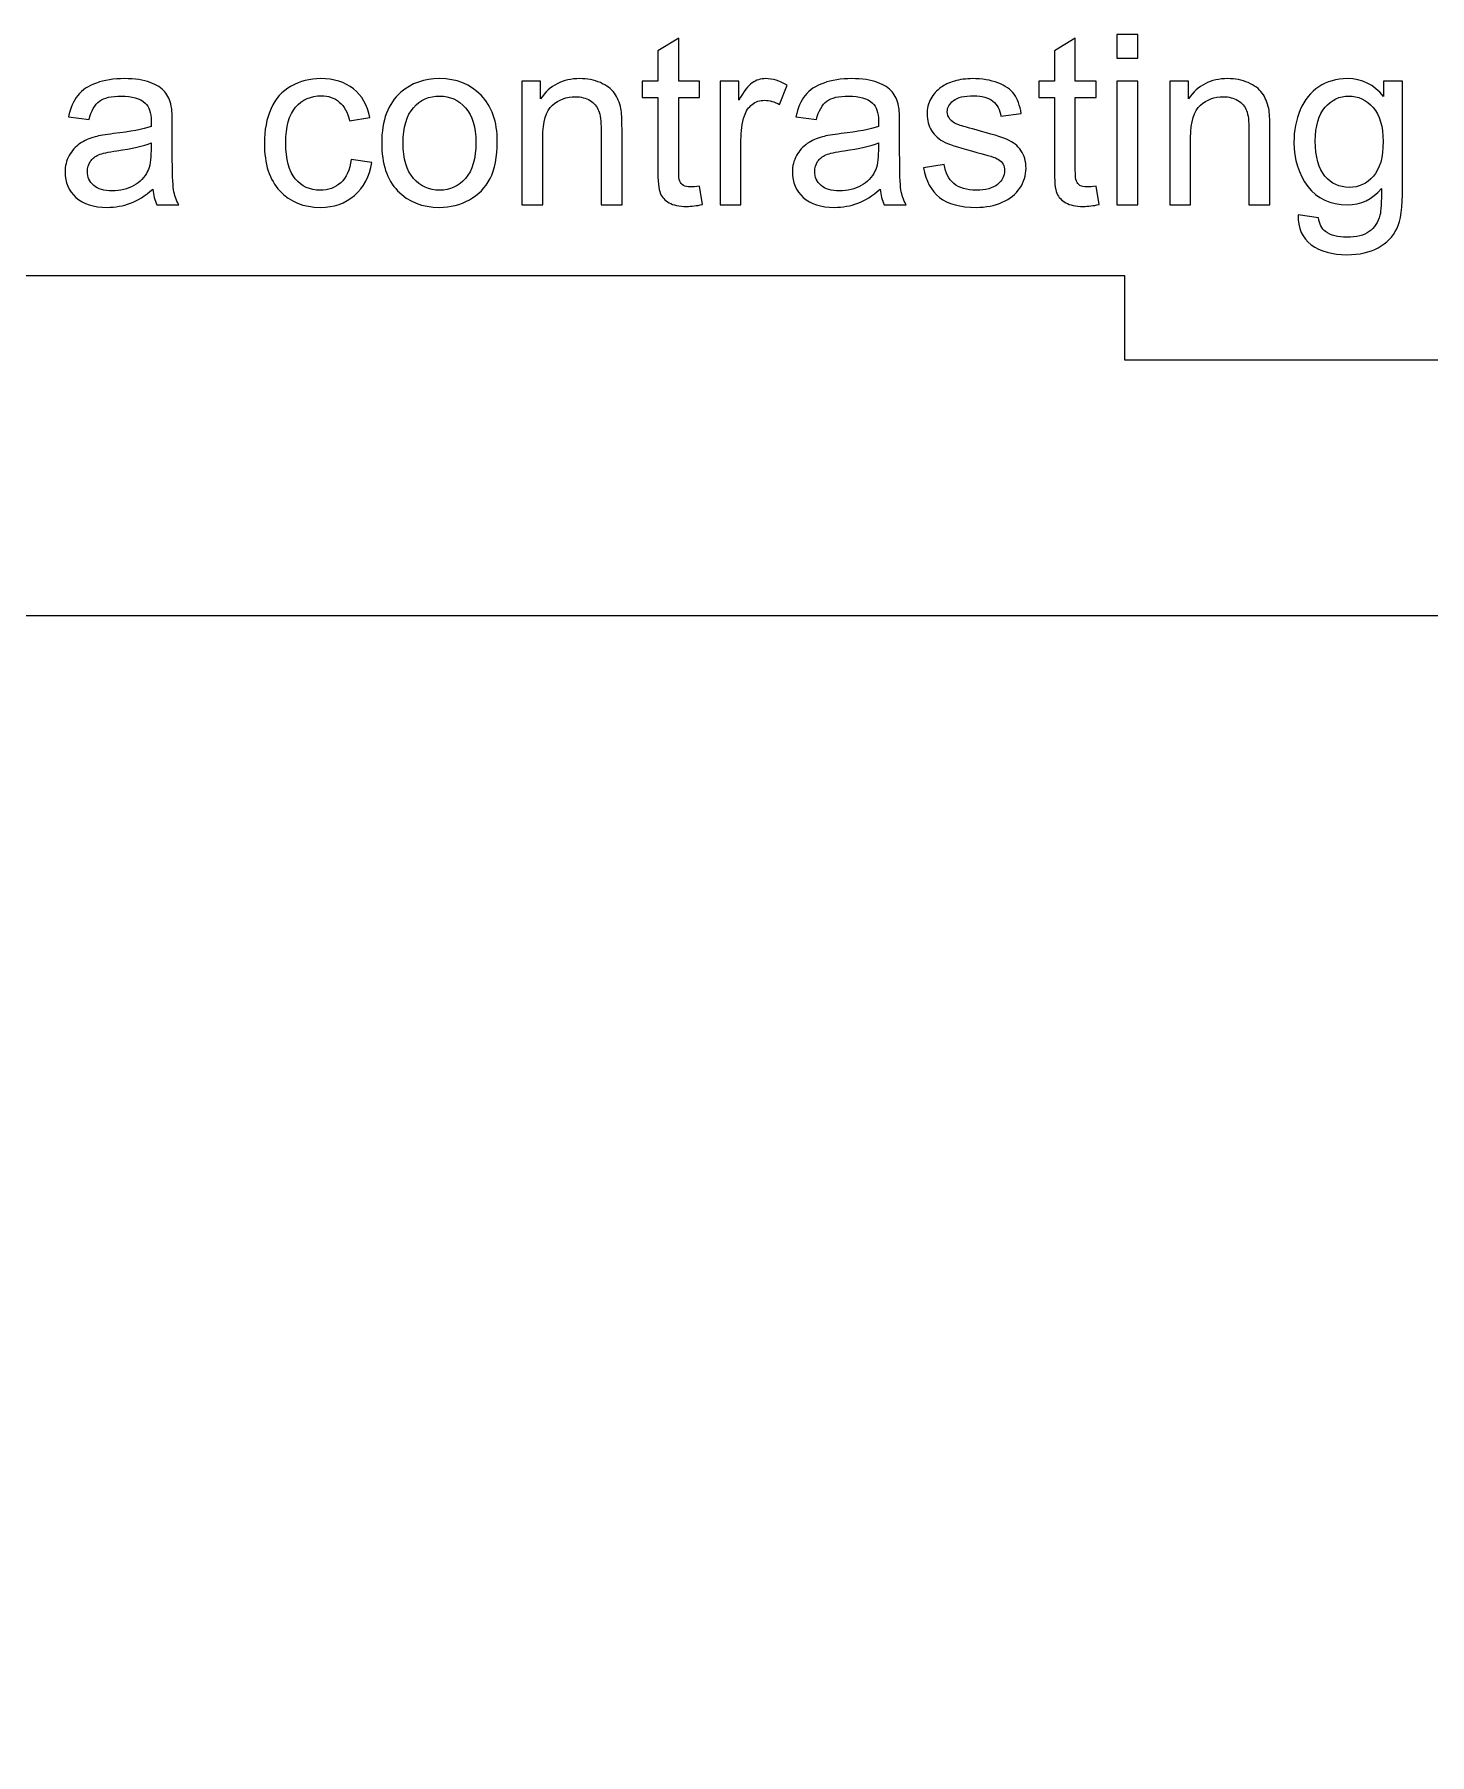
# Model space of a CAD drawing. Header units: centimetres. Extents: x -35.9 to 8.1, y -18.2 to 39.6.
# Drawn here: x -13.09 to -8.12, y 33.42 to 39.55 of the extents above; entities that cross this region are included whole.
import ezdxf

# ---------------------------------------------------------------- set-up
doc = ezdxf.new("R2010")
doc.units = ezdxf.units.CM
doc.header["$MEASUREMENT"] = 0
doc.layers.add('Layer 1', color=7, linetype='Continuous')

msp = doc.modelspace()

# ---------------------------------------------------------------- linework, layer by layer
at = {"layer": 'Layer 1', "color": 105}
for points, knots in [([(-10.71838, 39.00744), (-10.71838, 39.00744), (-10.70822, 38.94169), (-10.70822, 38.94169), (-10.70822, 38.94169), (-10.7291, 38.93731), (-10.74787, 38.93505), (-10.76424, 38.93505), (-10.76424, 38.93505), (-10.79119, 38.93505), (-10.81207, 38.93929), (-10.82703, 38.94789), (-10.82703, 38.94789), (-10.84185, 38.9565), (-10.85229, 38.96765), (-10.85836, 38.98162), (-10.85836, 38.98162), (-10.86443, 38.99559), (-10.86739, 39.02494), (-10.86739, 39.06967), (-10.86739, 39.06967), (-10.86739, 39.06967), (-10.86739, 39.32283), (-10.86739, 39.32283), (-10.86739, 39.32283), (-10.86739, 39.32283), (-10.92242, 39.32283), (-10.92242, 39.32283), (-10.92242, 39.32283), (-10.92242, 39.32283), (-10.92242, 39.3804), (-10.92242, 39.3804), (-10.92242, 39.3804), (-10.92242, 39.3804), (-10.86739, 39.3804), (-10.86739, 39.3804), (-10.86739, 39.3804), (-10.86739, 39.3804), (-10.86739, 39.48906), (-10.86739, 39.48906), (-10.86739, 39.48906), (-10.86739, 39.48906), (-10.79288, 39.53379), (-10.79288, 39.53379), (-10.79288, 39.53379), (-10.79288, 39.53379), (-10.79288, 39.3804), (-10.79288, 39.3804), (-10.79288, 39.3804), (-10.79288, 39.3804), (-10.71838, 39.3804), (-10.71838, 39.3804), (-10.71838, 39.3804), (-10.71838, 39.3804), (-10.71838, 39.32283), (-10.71838, 39.32283), (-10.71838, 39.32283), (-10.71838, 39.32283), (-10.79288, 39.32283), (-10.79288, 39.32283), (-10.79288, 39.32283), (-10.79288, 39.32283), (-10.79288, 39.06544), (-10.79288, 39.06544), (-10.79288, 39.06544), (-10.79288, 39.04413), (-10.79161, 39.03044), (-10.78893, 39.02438), (-10.78893, 39.02438), (-10.78639, 39.01831), (-10.78216, 39.01351), (-10.77623, 39.00984), (-10.77623, 39.00984), (-10.7703, 39.00631), (-10.76184, 39.00448), (-10.75083, 39.00448), (-10.75083, 39.00448), (-10.74265, 39.00448), (-10.73178, 39.00547), (-10.71838, 39.00744)], [0, 0, 0, 0, 0.047619, 0.047619, 0.047619, 0.047619, 0.0952381, 0.0952381, 0.0952381, 0.0952381, 0.1428571, 0.1428571, 0.1428571, 0.1428571, 0.1904762, 0.1904762, 0.1904762, 0.1904762, 0.2380952, 0.2380952, 0.2380952, 0.2380952, 0.2857143, 0.2857143, 0.2857143, 0.2857143, 0.3333333, 0.3333333, 0.3333333, 0.3333333, 0.3809524, 0.3809524, 0.3809524, 0.3809524, 0.4285714, 0.4285714, 0.4285714, 0.4285714, 0.4761905, 0.4761905, 0.4761905, 0.4761905, 0.5238095, 0.5238095, 0.5238095, 0.5238095, 0.5714286, 0.5714286, 0.5714286, 0.5714286, 0.6190476, 0.6190476, 0.6190476, 0.6190476, 0.6666667, 0.6666667, 0.6666667, 0.6666667, 0.7142857, 0.7142857, 0.7142857, 0.7142857, 0.7619048, 0.7619048, 0.7619048, 0.7619048, 0.8095238, 0.8095238, 0.8095238, 0.8095238, 0.8571429, 0.8571429, 0.8571429, 0.8571429, 0.9047619, 0.9047619, 0.9047619, 0.9047619, 1, 1, 1, 1]), ([(-9.30698, 39.00744), (-9.30698, 39.00744), (-9.29682, 38.94169), (-9.29682, 38.94169), (-9.29682, 38.94169), (-9.3177, 38.93731), (-9.33647, 38.93505), (-9.35284, 38.93505), (-9.35284, 38.93505), (-9.37979, 38.93505), (-9.40067, 38.93929), (-9.41563, 38.94789), (-9.41563, 38.94789), (-9.43045, 38.9565), (-9.44089, 38.96765), (-9.44696, 38.98162), (-9.44696, 38.98162), (-9.45303, 38.99559), (-9.45599, 39.02494), (-9.45599, 39.06967), (-9.45599, 39.06967), (-9.45599, 39.06967), (-9.45599, 39.32283), (-9.45599, 39.32283), (-9.45599, 39.32283), (-9.45599, 39.32283), (-9.51102, 39.32283), (-9.51102, 39.32283), (-9.51102, 39.32283), (-9.51102, 39.32283), (-9.51102, 39.3804), (-9.51102, 39.3804), (-9.51102, 39.3804), (-9.51102, 39.3804), (-9.45599, 39.3804), (-9.45599, 39.3804), (-9.45599, 39.3804), (-9.45599, 39.3804), (-9.45599, 39.48906), (-9.45599, 39.48906), (-9.45599, 39.48906), (-9.45599, 39.48906), (-9.38148, 39.53379), (-9.38148, 39.53379), (-9.38148, 39.53379), (-9.38148, 39.53379), (-9.38148, 39.3804), (-9.38148, 39.3804), (-9.38148, 39.3804), (-9.38148, 39.3804), (-9.30698, 39.3804), (-9.30698, 39.3804), (-9.30698, 39.3804), (-9.30698, 39.3804), (-9.30698, 39.32283), (-9.30698, 39.32283), (-9.30698, 39.32283), (-9.30698, 39.32283), (-9.38148, 39.32283), (-9.38148, 39.32283), (-9.38148, 39.32283), (-9.38148, 39.32283), (-9.38148, 39.06544), (-9.38148, 39.06544), (-9.38148, 39.06544), (-9.38148, 39.04413), (-9.38021, 39.03044), (-9.37753, 39.02438), (-9.37753, 39.02438), (-9.37499, 39.01831), (-9.37076, 39.01351), (-9.36483, 39.00984), (-9.36483, 39.00984), (-9.3589, 39.00631), (-9.35044, 39.00448), (-9.33943, 39.00448), (-9.33943, 39.00448), (-9.33125, 39.00448), (-9.32038, 39.00547), (-9.30698, 39.00744)], [0, 0, 0, 0, 0.047619, 0.047619, 0.047619, 0.047619, 0.0952381, 0.0952381, 0.0952381, 0.0952381, 0.1428571, 0.1428571, 0.1428571, 0.1428571, 0.1904762, 0.1904762, 0.1904762, 0.1904762, 0.2380952, 0.2380952, 0.2380952, 0.2380952, 0.2857143, 0.2857143, 0.2857143, 0.2857143, 0.3333333, 0.3333333, 0.3333333, 0.3333333, 0.3809524, 0.3809524, 0.3809524, 0.3809524, 0.4285714, 0.4285714, 0.4285714, 0.4285714, 0.4761905, 0.4761905, 0.4761905, 0.4761905, 0.5238095, 0.5238095, 0.5238095, 0.5238095, 0.5714286, 0.5714286, 0.5714286, 0.5714286, 0.6190476, 0.6190476, 0.6190476, 0.6190476, 0.6666667, 0.6666667, 0.6666667, 0.6666667, 0.7142857, 0.7142857, 0.7142857, 0.7142857, 0.7619048, 0.7619048, 0.7619048, 0.7619048, 0.8095238, 0.8095238, 0.8095238, 0.8095238, 0.8571429, 0.8571429, 0.8571429, 0.8571429, 0.9047619, 0.9047619, 0.9047619, 0.9047619, 1, 1, 1, 1]), ([(-9.23346, 39.46253), (-9.23346, 39.46253), (-9.23346, 39.5472), (-9.23346, 39.5472), (-9.23346, 39.5472), (-9.23346, 39.5472), (-9.15895, 39.5472), (-9.15895, 39.5472), (-9.15895, 39.5472), (-9.15895, 39.5472), (-9.15895, 39.46253), (-9.15895, 39.46253), (-9.15895, 39.46253), (-9.15895, 39.46253), (-9.23346, 39.46253), (-9.23346, 39.46253)], [0, 0, 0, 0, 0.2, 0.2, 0.2, 0.2, 0.4, 0.4, 0.4, 0.4, 0.6, 0.6, 0.6, 0.6, 1, 1, 1, 1]), ([(-12.66431, 38.99601), (-12.69197, 38.97245), (-12.71864, 38.95594), (-12.74418, 38.9462), (-12.74418, 38.9462), (-12.76972, 38.93646), (-12.79709, 38.93167), (-12.82645, 38.93167), (-12.82645, 38.93167), (-12.87471, 38.93167), (-12.91182, 38.94338), (-12.93778, 38.96694), (-12.93778, 38.96694), (-12.96375, 38.99037), (-12.97673, 39.02043), (-12.97673, 39.05697), (-12.97673, 39.05697), (-12.97673, 39.07842), (-12.97179, 39.09804), (-12.96205, 39.11582), (-12.96205, 39.11582), (-12.95218, 39.1336), (-12.93934, 39.14771), (-12.92353, 39.15843), (-12.92353, 39.15843), (-12.90759, 39.16916), (-12.88981, 39.17734), (-12.86991, 39.18285), (-12.86991, 39.18285), (-12.85523, 39.18666), (-12.83308, 39.19032), (-12.80359, 39.19399), (-12.80359, 39.19399), (-12.74347, 39.20105), (-12.69902, 39.20966), (-12.67066, 39.21953), (-12.67066, 39.21953), (-12.67038, 39.22969), (-12.67024, 39.23619), (-12.67024, 39.23887), (-12.67024, 39.23887), (-12.67024, 39.26906), (-12.67729, 39.29037), (-12.6914, 39.30279), (-12.6914, 39.30279), (-12.71045, 39.31958), (-12.73882, 39.32791), (-12.77635, 39.32791), (-12.77635, 39.32791), (-12.81149, 39.32791), (-12.83745, 39.3217), (-12.8541, 39.30942), (-12.8541, 39.30942), (-12.8709, 39.29715), (-12.88317, 39.27541), (-12.89122, 39.24409), (-12.89122, 39.24409), (-12.89122, 39.24409), (-12.96403, 39.25425), (-12.96403, 39.25425), (-12.96403, 39.25425), (-12.9574, 39.28543), (-12.94653, 39.31069), (-12.93129, 39.32988), (-12.93129, 39.32988), (-12.91605, 39.34907), (-12.89404, 39.36375), (-12.86525, 39.37419), (-12.86525, 39.37419), (-12.83661, 39.38449), (-12.80316, 39.38972), (-12.76534, 39.38972), (-12.76534, 39.38972), (-12.72781, 39.38972), (-12.69719, 39.38534), (-12.67362, 39.37645), (-12.67362, 39.37645), (-12.6502, 39.36756), (-12.63284, 39.35655), (-12.62183, 39.34315), (-12.62183, 39.34315), (-12.61083, 39.32974), (-12.60307, 39.31281), (-12.59855, 39.29235), (-12.59855, 39.29235), (-12.59615, 39.27965), (-12.59488, 39.25679), (-12.59488, 39.22391), (-12.59488, 39.22391), (-12.59488, 39.22391), (-12.59488, 39.12513), (-12.59488, 39.12513), (-12.59488, 39.12513), (-12.59488, 39.05613), (-12.59333, 39.01252), (-12.59023, 38.99404), (-12.59023, 38.99404), (-12.58726, 38.97555), (-12.58105, 38.95791), (-12.57202, 38.94098), (-12.57202, 38.94098), (-12.57202, 38.94098), (-12.64992, 38.94098), (-12.64992, 38.94098), (-12.64992, 38.94098), (-12.65739, 38.95664), (-12.66219, 38.97499), (-12.66431, 38.99601)], [0, 0, 0, 0, 0.0357143, 0.0357143, 0.0357143, 0.0357143, 0.0714286, 0.0714286, 0.0714286, 0.0714286, 0.1071429, 0.1071429, 0.1071429, 0.1071429, 0.1428571, 0.1428571, 0.1428571, 0.1428571, 0.1785714, 0.1785714, 0.1785714, 0.1785714, 0.2142857, 0.2142857, 0.2142857, 0.2142857, 0.25, 0.25, 0.25, 0.25, 0.2857143, 0.2857143, 0.2857143, 0.2857143, 0.3214286, 0.3214286, 0.3214286, 0.3214286, 0.3571429, 0.3571429, 0.3571429, 0.3571429, 0.3928571, 0.3928571, 0.3928571, 0.3928571, 0.4285714, 0.4285714, 0.4285714, 0.4285714, 0.4642857, 0.4642857, 0.4642857, 0.4642857, 0.5, 0.5, 0.5, 0.5, 0.5357143, 0.5357143, 0.5357143, 0.5357143, 0.5714286, 0.5714286, 0.5714286, 0.5714286, 0.6071429, 0.6071429, 0.6071429, 0.6071429, 0.6428571, 0.6428571, 0.6428571, 0.6428571, 0.6785714, 0.6785714, 0.6785714, 0.6785714, 0.7142857, 0.7142857, 0.7142857, 0.7142857, 0.75, 0.75, 0.75, 0.75, 0.7857143, 0.7857143, 0.7857143, 0.7857143, 0.8214286, 0.8214286, 0.8214286, 0.8214286, 0.8571429, 0.8571429, 0.8571429, 0.8571429, 0.8928571, 0.8928571, 0.8928571, 0.8928571, 0.9285714, 0.9285714, 0.9285714, 0.9285714, 1, 1, 1, 1]), ([(-11.95819, 39.10185), (-11.95819, 39.10185), (-11.88538, 39.09169), (-11.88538, 39.09169), (-11.88538, 39.09169), (-11.89342, 39.04159), (-11.91374, 39.0025), (-11.94662, 38.97414), (-11.94662, 38.97414), (-11.9795, 38.94578), (-12.02, 38.93167), (-12.06783, 38.93167), (-12.06783, 38.93167), (-12.1278, 38.93167), (-12.17607, 38.95128), (-12.21247, 38.99051), (-12.21247, 38.99051), (-12.24902, 39.02974), (-12.26722, 39.0859), (-12.26722, 39.159), (-12.26722, 39.159), (-12.26722, 39.20641), (-12.25932, 39.24776), (-12.24366, 39.28332), (-12.24366, 39.28332), (-12.22799, 39.31874), (-12.20415, 39.34541), (-12.17197, 39.36304), (-12.17197, 39.36304), (-12.13994, 39.38083), (-12.10509, 39.38972), (-12.06727, 39.38972), (-12.06727, 39.38972), (-12.01971, 39.38972), (-11.98063, 39.37772), (-11.95043, 39.35359), (-11.95043, 39.35359), (-11.92009, 39.32946), (-11.90062, 39.29517), (-11.89215, 39.25086), (-11.89215, 39.25086), (-11.89215, 39.25086), (-11.96412, 39.23985), (-11.96412, 39.23985), (-11.96412, 39.23985), (-11.97103, 39.26935), (-11.98317, 39.2915), (-12.0008, 39.30646), (-12.0008, 39.30646), (-12.0183, 39.32128), (-12.03947, 39.32875), (-12.0643, 39.32875), (-12.0643, 39.32875), (-12.10184, 39.32875), (-12.13232, 39.31535), (-12.15589, 39.28854), (-12.15589, 39.28854), (-12.17931, 39.26159), (-12.19102, 39.21925), (-12.19102, 39.16111), (-12.19102, 39.16111), (-12.19102, 39.10213), (-12.17973, 39.05937), (-12.15716, 39.0327), (-12.15716, 39.0327), (-12.13444, 39.00603), (-12.10494, 38.99263), (-12.06868, 38.99263), (-12.06868, 38.99263), (-12.03933, 38.99263), (-12.01492, 39.00152), (-11.99544, 39.01944), (-11.99544, 39.01944), (-11.97583, 39.03722), (-11.96341, 39.06473), (-11.95819, 39.10185)], [0, 0, 0, 0, 0.05, 0.05, 0.05, 0.05, 0.1, 0.1, 0.1, 0.1, 0.15, 0.15, 0.15, 0.15, 0.2, 0.2, 0.2, 0.2, 0.25, 0.25, 0.25, 0.25, 0.3, 0.3, 0.3, 0.3, 0.35, 0.35, 0.35, 0.35, 0.4, 0.4, 0.4, 0.4, 0.45, 0.45, 0.45, 0.45, 0.5, 0.5, 0.5, 0.5, 0.55, 0.55, 0.55, 0.55, 0.6, 0.6, 0.6, 0.6, 0.65, 0.65, 0.65, 0.65, 0.7, 0.7, 0.7, 0.7, 0.75, 0.75, 0.75, 0.75, 0.8, 0.8, 0.8, 0.8, 0.85, 0.85, 0.85, 0.85, 0.9, 0.9, 0.9, 0.9, 1, 1, 1, 1]), ([(-11.84981, 39.16069), (-11.84981, 39.24183), (-11.82723, 39.30194), (-11.78194, 39.34103), (-11.78194, 39.34103), (-11.74426, 39.37349), (-11.69811, 39.38972), (-11.64379, 39.38972), (-11.64379, 39.38972), (-11.58353, 39.38972), (-11.53414, 39.36996), (-11.49576, 39.33045), (-11.49576, 39.33045), (-11.45752, 39.29108), (-11.43833, 39.23647), (-11.43833, 39.1669), (-11.43833, 39.1669), (-11.43833, 39.11046), (-11.44679, 39.06615), (-11.46373, 39.03383), (-11.46373, 39.03383), (-11.48066, 39.00152), (-11.50536, 38.9764), (-11.53781, 38.95848), (-11.53781, 38.95848), (-11.57013, 38.94056), (-11.60555, 38.93167), (-11.64379, 38.93167), (-11.64379, 38.93167), (-11.70531, 38.93167), (-11.75498, 38.95128), (-11.79294, 38.99065), (-11.79294, 38.99065), (-11.8309, 39.03002), (-11.84981, 39.08675), (-11.84981, 39.16069)], [0, 0, 0, 0, 0.1, 0.1, 0.1, 0.1, 0.2, 0.2, 0.2, 0.2, 0.3, 0.3, 0.3, 0.3, 0.4, 0.4, 0.4, 0.4, 0.5, 0.5, 0.5, 0.5, 0.6, 0.6, 0.6, 0.6, 0.7, 0.7, 0.7, 0.7, 0.8, 0.8, 0.8, 0.8, 1, 1, 1, 1]), ([(-11.35098, 38.94098), (-11.35098, 38.94098), (-11.35098, 39.3804), (-11.35098, 39.3804), (-11.35098, 39.3804), (-11.35098, 39.3804), (-11.28409, 39.3804), (-11.28409, 39.3804), (-11.28409, 39.3804), (-11.28409, 39.3804), (-11.28409, 39.31803), (-11.28409, 39.31803), (-11.28409, 39.31803), (-11.25192, 39.36587), (-11.20535, 39.38972), (-11.14453, 39.38972), (-11.14453, 39.38972), (-11.118, 39.38972), (-11.09373, 39.38492), (-11.07158, 39.37546), (-11.07158, 39.37546), (-11.04942, 39.36601), (-11.03277, 39.35345), (-11.02177, 39.33807), (-11.02177, 39.33807), (-11.01076, 39.32269), (-11.003, 39.30434), (-10.99862, 39.28318), (-10.99862, 39.28318), (-10.99594, 39.26935), (-10.99453, 39.24522), (-10.99453, 39.21079), (-10.99453, 39.21079), (-10.99453, 39.21079), (-10.99453, 38.94098), (-10.99453, 38.94098), (-10.99453, 38.94098), (-10.99453, 38.94098), (-11.06904, 38.94098), (-11.06904, 38.94098), (-11.06904, 38.94098), (-11.06904, 38.94098), (-11.06904, 39.20796), (-11.06904, 39.20796), (-11.06904, 39.20796), (-11.06904, 39.2383), (-11.07186, 39.26102), (-11.07765, 39.27598), (-11.07765, 39.27598), (-11.08343, 39.29094), (-11.09373, 39.30293), (-11.10841, 39.31196), (-11.10841, 39.31196), (-11.12308, 39.32085), (-11.14044, 39.32537), (-11.1602, 39.32537), (-11.1602, 39.32537), (-11.19181, 39.32537), (-11.21904, 39.31535), (-11.24204, 39.29517), (-11.24204, 39.29517), (-11.26504, 39.27513), (-11.27647, 39.23689), (-11.27647, 39.18073), (-11.27647, 39.18073), (-11.27647, 39.18073), (-11.27647, 38.94098), (-11.27647, 38.94098), (-11.27647, 38.94098), (-11.27647, 38.94098), (-11.35098, 38.94098), (-11.35098, 38.94098)], [0, 0, 0, 0, 0.0526316, 0.0526316, 0.0526316, 0.0526316, 0.1052632, 0.1052632, 0.1052632, 0.1052632, 0.1578947, 0.1578947, 0.1578947, 0.1578947, 0.2105263, 0.2105263, 0.2105263, 0.2105263, 0.2631579, 0.2631579, 0.2631579, 0.2631579, 0.3157895, 0.3157895, 0.3157895, 0.3157895, 0.3684211, 0.3684211, 0.3684211, 0.3684211, 0.4210526, 0.4210526, 0.4210526, 0.4210526, 0.4736842, 0.4736842, 0.4736842, 0.4736842, 0.5263158, 0.5263158, 0.5263158, 0.5263158, 0.5789474, 0.5789474, 0.5789474, 0.5789474, 0.6315789, 0.6315789, 0.6315789, 0.6315789, 0.6842105, 0.6842105, 0.6842105, 0.6842105, 0.7368421, 0.7368421, 0.7368421, 0.7368421, 0.7894737, 0.7894737, 0.7894737, 0.7894737, 0.8421053, 0.8421053, 0.8421053, 0.8421053, 0.8947368, 0.8947368, 0.8947368, 0.8947368, 1, 1, 1, 1]), ([(-10.64571, 38.94098), (-10.64571, 38.94098), (-10.64571, 39.3804), (-10.64571, 39.3804), (-10.64571, 39.3804), (-10.64571, 39.3804), (-10.57882, 39.3804), (-10.57882, 39.3804), (-10.57882, 39.3804), (-10.57882, 39.3804), (-10.57882, 39.31309), (-10.57882, 39.31309), (-10.57882, 39.31309), (-10.56175, 39.34428), (-10.54594, 39.36488), (-10.53141, 39.37476), (-10.53141, 39.37476), (-10.51687, 39.38478), (-10.50093, 39.38972), (-10.48357, 39.38972), (-10.48357, 39.38972), (-10.45845, 39.38972), (-10.43291, 39.38181), (-10.40695, 39.36615), (-10.40695, 39.36615), (-10.40695, 39.36615), (-10.43347, 39.29743), (-10.43347, 39.29743), (-10.43347, 39.29743), (-10.45154, 39.30759), (-10.4696, 39.31267), (-10.48766, 39.31267), (-10.48766, 39.31267), (-10.50389, 39.31267), (-10.51842, 39.30773), (-10.53126, 39.29799), (-10.53126, 39.29799), (-10.54411, 39.28826), (-10.55328, 39.27471), (-10.55878, 39.25735), (-10.55878, 39.25735), (-10.56711, 39.23096), (-10.5712, 39.20204), (-10.5712, 39.17057), (-10.5712, 39.17057), (-10.5712, 39.17057), (-10.5712, 38.94098), (-10.5712, 38.94098), (-10.5712, 38.94098), (-10.5712, 38.94098), (-10.64571, 38.94098), (-10.64571, 38.94098)], [0, 0, 0, 0, 0.0714286, 0.0714286, 0.0714286, 0.0714286, 0.1428571, 0.1428571, 0.1428571, 0.1428571, 0.2142857, 0.2142857, 0.2142857, 0.2142857, 0.2857143, 0.2857143, 0.2857143, 0.2857143, 0.3571429, 0.3571429, 0.3571429, 0.3571429, 0.4285714, 0.4285714, 0.4285714, 0.4285714, 0.5, 0.5, 0.5, 0.5, 0.5714286, 0.5714286, 0.5714286, 0.5714286, 0.6428571, 0.6428571, 0.6428571, 0.6428571, 0.7142857, 0.7142857, 0.7142857, 0.7142857, 0.7857143, 0.7857143, 0.7857143, 0.7857143, 0.8571429, 0.8571429, 0.8571429, 0.8571429, 1, 1, 1, 1]), ([(-10.0759, 38.99601), (-10.10356, 38.97245), (-10.13023, 38.95594), (-10.15577, 38.9462), (-10.15577, 38.9462), (-10.18131, 38.93646), (-10.20868, 38.93167), (-10.23804, 38.93167), (-10.23804, 38.93167), (-10.2863, 38.93167), (-10.32341, 38.94338), (-10.34937, 38.96694), (-10.34937, 38.96694), (-10.37534, 38.99037), (-10.38832, 39.02043), (-10.38832, 39.05697), (-10.38832, 39.05697), (-10.38832, 39.07842), (-10.38338, 39.09804), (-10.37364, 39.11582), (-10.37364, 39.11582), (-10.36377, 39.1336), (-10.35093, 39.14771), (-10.33512, 39.15843), (-10.33512, 39.15843), (-10.31918, 39.16916), (-10.3014, 39.17734), (-10.2815, 39.18285), (-10.2815, 39.18285), (-10.26682, 39.18666), (-10.24467, 39.19032), (-10.21518, 39.19399), (-10.21518, 39.19399), (-10.15506, 39.20105), (-10.11061, 39.20966), (-10.08225, 39.21953), (-10.08225, 39.21953), (-10.08197, 39.22969), (-10.08183, 39.23619), (-10.08183, 39.23887), (-10.08183, 39.23887), (-10.08183, 39.26906), (-10.08888, 39.29037), (-10.10299, 39.30279), (-10.10299, 39.30279), (-10.12204, 39.31958), (-10.15041, 39.32791), (-10.18794, 39.32791), (-10.18794, 39.32791), (-10.22308, 39.32791), (-10.24904, 39.3217), (-10.26569, 39.30942), (-10.26569, 39.30942), (-10.28249, 39.29715), (-10.29476, 39.27541), (-10.30281, 39.24409), (-10.30281, 39.24409), (-10.30281, 39.24409), (-10.37562, 39.25425), (-10.37562, 39.25425), (-10.37562, 39.25425), (-10.36899, 39.28543), (-10.35812, 39.31069), (-10.34288, 39.32988), (-10.34288, 39.32988), (-10.32764, 39.34907), (-10.30563, 39.36375), (-10.27684, 39.37419), (-10.27684, 39.37419), (-10.2482, 39.38449), (-10.21475, 39.38972), (-10.17693, 39.38972), (-10.17693, 39.38972), (-10.1394, 39.38972), (-10.10878, 39.38534), (-10.08521, 39.37645), (-10.08521, 39.37645), (-10.06179, 39.36756), (-10.04443, 39.35655), (-10.03342, 39.34315), (-10.03342, 39.34315), (-10.02242, 39.32974), (-10.01466, 39.31281), (-10.01014, 39.29235), (-10.01014, 39.29235), (-10.00774, 39.27965), (-10.00647, 39.25679), (-10.00647, 39.22391), (-10.00647, 39.22391), (-10.00647, 39.22391), (-10.00647, 39.12513), (-10.00647, 39.12513), (-10.00647, 39.12513), (-10.00647, 39.05613), (-10.00492, 39.01252), (-10.00182, 38.99404), (-10.00182, 38.99404), (-9.99885, 38.97555), (-9.99264, 38.95791), (-9.98361, 38.94098), (-9.98361, 38.94098), (-9.98361, 38.94098), (-10.06151, 38.94098), (-10.06151, 38.94098), (-10.06151, 38.94098), (-10.06898, 38.95664), (-10.07378, 38.97499), (-10.0759, 38.99601)], [0, 0, 0, 0, 0.0357143, 0.0357143, 0.0357143, 0.0357143, 0.0714286, 0.0714286, 0.0714286, 0.0714286, 0.1071429, 0.1071429, 0.1071429, 0.1071429, 0.1428571, 0.1428571, 0.1428571, 0.1428571, 0.1785714, 0.1785714, 0.1785714, 0.1785714, 0.2142857, 0.2142857, 0.2142857, 0.2142857, 0.25, 0.25, 0.25, 0.25, 0.2857143, 0.2857143, 0.2857143, 0.2857143, 0.3214286, 0.3214286, 0.3214286, 0.3214286, 0.3571429, 0.3571429, 0.3571429, 0.3571429, 0.3928571, 0.3928571, 0.3928571, 0.3928571, 0.4285714, 0.4285714, 0.4285714, 0.4285714, 0.4642857, 0.4642857, 0.4642857, 0.4642857, 0.5, 0.5, 0.5, 0.5, 0.5357143, 0.5357143, 0.5357143, 0.5357143, 0.5714286, 0.5714286, 0.5714286, 0.5714286, 0.6071429, 0.6071429, 0.6071429, 0.6071429, 0.6428571, 0.6428571, 0.6428571, 0.6428571, 0.6785714, 0.6785714, 0.6785714, 0.6785714, 0.7142857, 0.7142857, 0.7142857, 0.7142857, 0.75, 0.75, 0.75, 0.75, 0.7857143, 0.7857143, 0.7857143, 0.7857143, 0.8214286, 0.8214286, 0.8214286, 0.8214286, 0.8571429, 0.8571429, 0.8571429, 0.8571429, 0.8928571, 0.8928571, 0.8928571, 0.8928571, 0.9285714, 0.9285714, 0.9285714, 0.9285714, 1, 1, 1, 1]), ([(-9.92166, 39.07221), (-9.92166, 39.07221), (-9.848, 39.08407), (-9.848, 39.08407), (-9.848, 39.08407), (-9.84391, 39.05457), (-9.83234, 39.032), (-9.81343, 39.01619), (-9.81343, 39.01619), (-9.79452, 39.00053), (-9.76799, 38.99263), (-9.73413, 38.99263), (-9.73413, 38.99263), (-9.69984, 38.99263), (-9.67444, 38.99954), (-9.65778, 39.01351), (-9.65778, 39.01351), (-9.64127, 39.02734), (-9.63295, 39.04371), (-9.63295, 39.06248), (-9.63295, 39.06248), (-9.63295, 39.07927), (-9.64043, 39.09253), (-9.65524, 39.10213), (-9.65524, 39.10213), (-9.66569, 39.10876), (-9.69109, 39.11709), (-9.73144, 39.12739), (-9.73144, 39.12739), (-9.78591, 39.14108), (-9.82359, 39.15293), (-9.84476, 39.16295), (-9.84476, 39.16295), (-9.86578, 39.17311), (-9.88173, 39.18694), (-9.89259, 39.20472), (-9.89259, 39.20472), (-9.90346, 39.22236), (-9.90896, 39.24197), (-9.90896, 39.26342), (-9.90896, 39.26342), (-9.90896, 39.28303), (-9.90445, 39.3011), (-9.89556, 39.31775), (-9.89556, 39.31775), (-9.88653, 39.3344), (-9.87439, 39.34823), (-9.85901, 39.35923), (-9.85901, 39.35923), (-9.84744, 39.3677), (-9.83163, 39.3749), (-9.81174, 39.38083), (-9.81174, 39.38083), (-9.7917, 39.38675), (-9.77039, 39.38972), (-9.74753, 39.38972), (-9.74753, 39.38972), (-9.7131, 39.38972), (-9.6829, 39.38478), (-9.65694, 39.37476), (-9.65694, 39.37476), (-9.63083, 39.36488), (-9.61164, 39.35133), (-9.59922, 39.3344), (-9.59922, 39.3344), (-9.58695, 39.31732), (-9.57834, 39.29461), (-9.57368, 39.2661), (-9.57368, 39.2661), (-9.57368, 39.2661), (-9.6465, 39.25594), (-9.6465, 39.25594), (-9.6465, 39.25594), (-9.64974, 39.2788), (-9.65934, 39.29672), (-9.67514, 39.30956), (-9.67514, 39.30956), (-9.69095, 39.3224), (-9.71324, 39.32875), (-9.74217, 39.32875), (-9.74217, 39.32875), (-9.77618, 39.32875), (-9.80059, 39.32311), (-9.81512, 39.31182), (-9.81512, 39.31182), (-9.82966, 39.30053), (-9.837, 39.28727), (-9.837, 39.27217), (-9.837, 39.27217), (-9.837, 39.26257), (-9.83403, 39.25382), (-9.82797, 39.24606), (-9.82797, 39.24606), (-9.8219, 39.23816), (-9.81244, 39.23153), (-9.79946, 39.22631), (-9.79946, 39.22631), (-9.79198, 39.22349), (-9.77025, 39.21714), (-9.73384, 39.20726), (-9.73384, 39.20726), (-9.68135, 39.19329), (-9.64466, 39.18172), (-9.62378, 39.17283), (-9.62378, 39.17283), (-9.60289, 39.16394), (-9.58652, 39.15081), (-9.57467, 39.13388), (-9.57467, 39.13388), (-9.56268, 39.11681), (-9.55675, 39.09564), (-9.55675, 39.07024), (-9.55675, 39.07024), (-9.55675, 39.04554), (-9.56395, 39.02226), (-9.57848, 39.00039), (-9.57848, 39.00039), (-9.59301, 38.97852), (-9.6139, 38.96158), (-9.64113, 38.94959), (-9.64113, 38.94959), (-9.66851, 38.93759), (-9.69941, 38.93167), (-9.73384, 38.93167), (-9.73384, 38.93167), (-9.79085, 38.93167), (-9.83446, 38.94352), (-9.86437, 38.96709), (-9.86437, 38.96709), (-9.89429, 38.99079), (-9.91334, 39.02579), (-9.92166, 39.07221)], [0, 0, 0, 0, 0.0294118, 0.0294118, 0.0294118, 0.0294118, 0.0588235, 0.0588235, 0.0588235, 0.0588235, 0.0882353, 0.0882353, 0.0882353, 0.0882353, 0.1176471, 0.1176471, 0.1176471, 0.1176471, 0.1470588, 0.1470588, 0.1470588, 0.1470588, 0.1764706, 0.1764706, 0.1764706, 0.1764706, 0.2058824, 0.2058824, 0.2058824, 0.2058824, 0.2352941, 0.2352941, 0.2352941, 0.2352941, 0.2647059, 0.2647059, 0.2647059, 0.2647059, 0.2941176, 0.2941176, 0.2941176, 0.2941176, 0.3235294, 0.3235294, 0.3235294, 0.3235294, 0.3529412, 0.3529412, 0.3529412, 0.3529412, 0.3823529, 0.3823529, 0.3823529, 0.3823529, 0.4117647, 0.4117647, 0.4117647, 0.4117647, 0.4411765, 0.4411765, 0.4411765, 0.4411765, 0.4705882, 0.4705882, 0.4705882, 0.4705882, 0.5, 0.5, 0.5, 0.5, 0.5294118, 0.5294118, 0.5294118, 0.5294118, 0.5588235, 0.5588235, 0.5588235, 0.5588235, 0.5882353, 0.5882353, 0.5882353, 0.5882353, 0.6176471, 0.6176471, 0.6176471, 0.6176471, 0.6470588, 0.6470588, 0.6470588, 0.6470588, 0.6764706, 0.6764706, 0.6764706, 0.6764706, 0.7058824, 0.7058824, 0.7058824, 0.7058824, 0.7352941, 0.7352941, 0.7352941, 0.7352941, 0.7647059, 0.7647059, 0.7647059, 0.7647059, 0.7941176, 0.7941176, 0.7941176, 0.7941176, 0.8235294, 0.8235294, 0.8235294, 0.8235294, 0.8529412, 0.8529412, 0.8529412, 0.8529412, 0.8823529, 0.8823529, 0.8823529, 0.8823529, 0.9117647, 0.9117647, 0.9117647, 0.9117647, 0.9411765, 0.9411765, 0.9411765, 0.9411765, 1, 1, 1, 1]), ([(-9.23346, 38.94098), (-9.23346, 38.94098), (-9.23346, 39.3804), (-9.23346, 39.3804), (-9.23346, 39.3804), (-9.23346, 39.3804), (-9.15895, 39.3804), (-9.15895, 39.3804), (-9.15895, 39.3804), (-9.15895, 39.3804), (-9.15895, 38.94098), (-9.15895, 38.94098), (-9.15895, 38.94098), (-9.15895, 38.94098), (-9.23346, 38.94098), (-9.23346, 38.94098)], [0, 0, 0, 0, 0.2, 0.2, 0.2, 0.2, 0.4, 0.4, 0.4, 0.4, 0.6, 0.6, 0.6, 0.6, 1, 1, 1, 1]), ([(-9.04536, 38.94098), (-9.04536, 38.94098), (-9.04536, 39.3804), (-9.04536, 39.3804), (-9.04536, 39.3804), (-9.04536, 39.3804), (-8.97847, 39.3804), (-8.97847, 39.3804), (-8.97847, 39.3804), (-8.97847, 39.3804), (-8.97847, 39.31803), (-8.97847, 39.31803), (-8.97847, 39.31803), (-8.9463, 39.36587), (-8.89973, 39.38972), (-8.83891, 39.38972), (-8.83891, 39.38972), (-8.81238, 39.38972), (-8.78811, 39.38492), (-8.76596, 39.37546), (-8.76596, 39.37546), (-8.7438, 39.36601), (-8.72715, 39.35345), (-8.71615, 39.33807), (-8.71615, 39.33807), (-8.70514, 39.32269), (-8.69738, 39.30434), (-8.693, 39.28318), (-8.693, 39.28318), (-8.69032, 39.26935), (-8.68891, 39.24522), (-8.68891, 39.21079), (-8.68891, 39.21079), (-8.68891, 39.21079), (-8.68891, 38.94098), (-8.68891, 38.94098), (-8.68891, 38.94098), (-8.68891, 38.94098), (-8.76342, 38.94098), (-8.76342, 38.94098), (-8.76342, 38.94098), (-8.76342, 38.94098), (-8.76342, 39.20796), (-8.76342, 39.20796), (-8.76342, 39.20796), (-8.76342, 39.2383), (-8.76624, 39.26102), (-8.77203, 39.27598), (-8.77203, 39.27598), (-8.77781, 39.29094), (-8.78811, 39.30293), (-8.80279, 39.31196), (-8.80279, 39.31196), (-8.81746, 39.32085), (-8.83482, 39.32537), (-8.85458, 39.32537), (-8.85458, 39.32537), (-8.88619, 39.32537), (-8.91342, 39.31535), (-8.93642, 39.29517), (-8.93642, 39.29517), (-8.95942, 39.27513), (-8.97085, 39.23689), (-8.97085, 39.18073), (-8.97085, 39.18073), (-8.97085, 39.18073), (-8.97085, 38.94098), (-8.97085, 38.94098), (-8.97085, 38.94098), (-8.97085, 38.94098), (-9.04536, 38.94098), (-9.04536, 38.94098)], [0, 0, 0, 0, 0.0526316, 0.0526316, 0.0526316, 0.0526316, 0.1052632, 0.1052632, 0.1052632, 0.1052632, 0.1578947, 0.1578947, 0.1578947, 0.1578947, 0.2105263, 0.2105263, 0.2105263, 0.2105263, 0.2631579, 0.2631579, 0.2631579, 0.2631579, 0.3157895, 0.3157895, 0.3157895, 0.3157895, 0.3684211, 0.3684211, 0.3684211, 0.3684211, 0.4210526, 0.4210526, 0.4210526, 0.4210526, 0.4736842, 0.4736842, 0.4736842, 0.4736842, 0.5263158, 0.5263158, 0.5263158, 0.5263158, 0.5789474, 0.5789474, 0.5789474, 0.5789474, 0.6315789, 0.6315789, 0.6315789, 0.6315789, 0.6842105, 0.6842105, 0.6842105, 0.6842105, 0.7368421, 0.7368421, 0.7368421, 0.7368421, 0.7894737, 0.7894737, 0.7894737, 0.7894737, 0.8421053, 0.8421053, 0.8421053, 0.8421053, 0.8947368, 0.8947368, 0.8947368, 0.8947368, 1, 1, 1, 1]), ([(-8.58816, 38.90457), (-8.58816, 38.90457), (-8.51619, 38.89441), (-8.51619, 38.89441), (-8.51619, 38.89441), (-8.51323, 38.87212), (-8.50476, 38.85589), (-8.49093, 38.84559), (-8.49093, 38.84559), (-8.47245, 38.8319), (-8.44719, 38.82499), (-8.41515, 38.82499), (-8.41515, 38.82499), (-8.38072, 38.82499), (-8.35405, 38.8319), (-8.33529, 38.84559), (-8.33529, 38.84559), (-8.31652, 38.85928), (-8.30382, 38.87861), (-8.29719, 38.9033), (-8.29719, 38.9033), (-8.29338, 38.9184), (-8.29154, 38.95015), (-8.29182, 38.99855), (-8.29182, 38.99855), (-8.32442, 38.96017), (-8.36492, 38.94098), (-8.41346, 38.94098), (-8.41346, 38.94098), (-8.47386, 38.94098), (-8.52071, 38.96271), (-8.55373, 39.00631), (-8.55373, 39.00631), (-8.58689, 39.04978), (-8.6034, 39.10199), (-8.6034, 39.16281), (-8.6034, 39.16281), (-8.6034, 39.20472), (-8.59578, 39.24338), (-8.58068, 39.2788), (-8.58068, 39.2788), (-8.56558, 39.31422), (-8.54357, 39.34145), (-8.51478, 39.36079), (-8.51478, 39.36079), (-8.48599, 39.38012), (-8.45213, 39.38972), (-8.41318, 39.38972), (-8.41318, 39.38972), (-8.36139, 39.38972), (-8.31863, 39.36855), (-8.28505, 39.32621), (-8.28505, 39.32621), (-8.28505, 39.32621), (-8.28505, 39.3804), (-8.28505, 39.3804), (-8.28505, 39.3804), (-8.28505, 39.3804), (-8.21647, 39.3804), (-8.21647, 39.3804), (-8.21647, 39.3804), (-8.21647, 39.3804), (-8.21647, 39.00095), (-8.21647, 39.00095), (-8.21647, 39.00095), (-8.21647, 38.93251), (-8.22338, 38.88411), (-8.23735, 38.85561), (-8.23735, 38.85561), (-8.25118, 38.8271), (-8.27334, 38.80453), (-8.30339, 38.78801), (-8.30339, 38.78801), (-8.33359, 38.7715), (-8.3707, 38.76318), (-8.41473, 38.76318), (-8.41473, 38.76318), (-8.46708, 38.76318), (-8.50928, 38.77489), (-8.54145, 38.79846), (-8.54145, 38.79846), (-8.57376, 38.82188), (-8.58929, 38.8573), (-8.58816, 38.90457)], [0, 0, 0, 0, 0.0454545, 0.0454545, 0.0454545, 0.0454545, 0.0909091, 0.0909091, 0.0909091, 0.0909091, 0.1363636, 0.1363636, 0.1363636, 0.1363636, 0.1818182, 0.1818182, 0.1818182, 0.1818182, 0.2272727, 0.2272727, 0.2272727, 0.2272727, 0.2727273, 0.2727273, 0.2727273, 0.2727273, 0.3181818, 0.3181818, 0.3181818, 0.3181818, 0.3636364, 0.3636364, 0.3636364, 0.3636364, 0.4090909, 0.4090909, 0.4090909, 0.4090909, 0.4545455, 0.4545455, 0.4545455, 0.4545455, 0.5, 0.5, 0.5, 0.5, 0.5454545, 0.5454545, 0.5454545, 0.5454545, 0.5909091, 0.5909091, 0.5909091, 0.5909091, 0.6363636, 0.6363636, 0.6363636, 0.6363636, 0.6818182, 0.6818182, 0.6818182, 0.6818182, 0.7272727, 0.7272727, 0.7272727, 0.7272727, 0.7727273, 0.7727273, 0.7727273, 0.7727273, 0.8181818, 0.8181818, 0.8181818, 0.8181818, 0.8636364, 0.8636364, 0.8636364, 0.8636364, 0.9090909, 0.9090909, 0.9090909, 0.9090909, 1, 1, 1, 1]), ([(-11.77361, 39.16055), (-11.77361, 39.10439), (-11.76133, 39.06234), (-11.73678, 39.03454), (-11.73678, 39.03454), (-11.71208, 39.0066), (-11.68118, 38.99263), (-11.64379, 38.99263), (-11.64379, 38.99263), (-11.60682, 38.99263), (-11.57605, 39.0066), (-11.55136, 39.03468), (-11.55136, 39.03468), (-11.52681, 39.06276), (-11.51453, 39.10552), (-11.51453, 39.16295), (-11.51453, 39.16295), (-11.51453, 39.21714), (-11.52695, 39.2582), (-11.55164, 39.286), (-11.55164, 39.286), (-11.57634, 39.31394), (-11.6071, 39.32791), (-11.64379, 39.32791), (-11.64379, 39.32791), (-11.68118, 39.32791), (-11.71208, 39.31408), (-11.73678, 39.28628), (-11.73678, 39.28628), (-11.76133, 39.25848), (-11.77361, 39.21657), (-11.77361, 39.16055)], [0, 0, 0, 0, 0.1111111, 0.1111111, 0.1111111, 0.1111111, 0.2222222, 0.2222222, 0.2222222, 0.2222222, 0.3333333, 0.3333333, 0.3333333, 0.3333333, 0.4444444, 0.4444444, 0.4444444, 0.4444444, 0.5555556, 0.5555556, 0.5555556, 0.5555556, 0.6666667, 0.6666667, 0.6666667, 0.6666667, 0.7777778, 0.7777778, 0.7777778, 0.7777778, 1, 1, 1, 1]), ([(-8.5272, 39.16817), (-8.5272, 39.11074), (-8.51577, 39.06883), (-8.49291, 39.04244), (-8.49291, 39.04244), (-8.46991, 39.01605), (-8.44126, 39.00279), (-8.40683, 39.00279), (-8.40683, 39.00279), (-8.37254, 39.00279), (-8.34389, 39.01591), (-8.32061, 39.04216), (-8.32061, 39.04216), (-8.29747, 39.0684), (-8.2859, 39.10961), (-8.2859, 39.16577), (-8.2859, 39.16577), (-8.2859, 39.21939), (-8.29789, 39.25989), (-8.32174, 39.28713), (-8.32174, 39.28713), (-8.34559, 39.31436), (-8.37437, 39.32791), (-8.40796, 39.32791), (-8.40796, 39.32791), (-8.44112, 39.32791), (-8.4692, 39.3145), (-8.49248, 39.28769), (-8.49248, 39.28769), (-8.51563, 39.26088), (-8.5272, 39.22109), (-8.5272, 39.16817)], [0, 0, 0, 0, 0.1111111, 0.1111111, 0.1111111, 0.1111111, 0.2222222, 0.2222222, 0.2222222, 0.2222222, 0.3333333, 0.3333333, 0.3333333, 0.3333333, 0.4444444, 0.4444444, 0.4444444, 0.4444444, 0.5555556, 0.5555556, 0.5555556, 0.5555556, 0.6666667, 0.6666667, 0.6666667, 0.6666667, 0.7777778, 0.7777778, 0.7777778, 0.7777778, 1, 1, 1, 1]), ([(-12.67024, 39.16111), (-12.69733, 39.15011), (-12.73797, 39.14079), (-12.79216, 39.13317), (-12.79216, 39.13317), (-12.82292, 39.1288), (-12.84465, 39.12386), (-12.85735, 39.11836), (-12.85735, 39.11836), (-12.87005, 39.11285), (-12.87979, 39.10481), (-12.8867, 39.09437), (-12.8867, 39.09437), (-12.89362, 39.08379), (-12.89714, 39.07207), (-12.89714, 39.05909), (-12.89714, 39.05909), (-12.89714, 39.03948), (-12.88966, 39.02297), (-12.87457, 39.00984), (-12.87457, 39.00984), (-12.85947, 38.99672), (-12.83745, 38.99009), (-12.80852, 38.99009), (-12.80852, 38.99009), (-12.77988, 38.99009), (-12.75434, 38.9963), (-12.7319, 39.00885), (-12.7319, 39.00885), (-12.70961, 39.02127), (-12.6931, 39.03835), (-12.68265, 39.05994), (-12.68265, 39.05994), (-12.67461, 39.07673), (-12.67066, 39.10142), (-12.67066, 39.13402), (-12.67066, 39.13402), (-12.67066, 39.13402), (-12.67024, 39.16111), (-12.67024, 39.16111)], [0, 0, 0, 0, 0.0909091, 0.0909091, 0.0909091, 0.0909091, 0.1818182, 0.1818182, 0.1818182, 0.1818182, 0.2727273, 0.2727273, 0.2727273, 0.2727273, 0.3636364, 0.3636364, 0.3636364, 0.3636364, 0.4545455, 0.4545455, 0.4545455, 0.4545455, 0.5454545, 0.5454545, 0.5454545, 0.5454545, 0.6363636, 0.6363636, 0.6363636, 0.6363636, 0.7272727, 0.7272727, 0.7272727, 0.7272727, 0.8181818, 0.8181818, 0.8181818, 0.8181818, 1, 1, 1, 1]), ([(-10.08183, 39.16111), (-10.10892, 39.15011), (-10.14956, 39.14079), (-10.20375, 39.13317), (-10.20375, 39.13317), (-10.23451, 39.1288), (-10.25624, 39.12386), (-10.26894, 39.11836), (-10.26894, 39.11836), (-10.28164, 39.11285), (-10.29138, 39.10481), (-10.29829, 39.09437), (-10.29829, 39.09437), (-10.30521, 39.08379), (-10.30873, 39.07207), (-10.30873, 39.05909), (-10.30873, 39.05909), (-10.30873, 39.03948), (-10.30125, 39.02297), (-10.28616, 39.00984), (-10.28616, 39.00984), (-10.27106, 38.99672), (-10.24904, 38.99009), (-10.22011, 38.99009), (-10.22011, 38.99009), (-10.19147, 38.99009), (-10.16593, 38.9963), (-10.14349, 39.00885), (-10.14349, 39.00885), (-10.1212, 39.02127), (-10.10469, 39.03835), (-10.09424, 39.05994), (-10.09424, 39.05994), (-10.0862, 39.07673), (-10.08225, 39.10142), (-10.08225, 39.13402), (-10.08225, 39.13402), (-10.08225, 39.13402), (-10.08183, 39.16111), (-10.08183, 39.16111)], [0, 0, 0, 0, 0.0909091, 0.0909091, 0.0909091, 0.0909091, 0.1818182, 0.1818182, 0.1818182, 0.1818182, 0.2727273, 0.2727273, 0.2727273, 0.2727273, 0.3636364, 0.3636364, 0.3636364, 0.3636364, 0.4545455, 0.4545455, 0.4545455, 0.4545455, 0.5454545, 0.5454545, 0.5454545, 0.5454545, 0.6363636, 0.6363636, 0.6363636, 0.6363636, 0.7272727, 0.7272727, 0.7272727, 0.7272727, 0.8181818, 0.8181818, 0.8181818, 0.8181818, 1, 1, 1, 1])]:
    msp.add_open_spline(points, degree=3, knots=knots, dxfattribs=at)
at = {"layer": 'Layer 1', "lineweight": 20}
for points, knots in [([(-29.20633, 26.44271), (-29.20633, 26.44271), (-26.80636, 26.4427), (-26.80636, 26.4427), (-26.80636, 26.4427), (-26.80636, 26.4427), (-26.30636, 27.07869), (-26.30636, 27.07869), (-26.30636, 27.07869), (-26.30636, 27.07869), (-23.20633, 27.07869), (-23.20633, 27.07869), (-23.20633, 27.07869), (-23.20633, 27.07869), (-23.20633, 27.37117), (-23.20633, 27.37117), (-23.20633, 27.37117), (-23.20633, 27.37117), (-20.20633, 27.37117), (-20.20633, 27.37117), (-20.20633, 27.37117), (-20.20633, 27.37117), (-20.20633, 27.07869), (-20.20633, 27.07869), (-20.20633, 27.07869), (-20.20633, 27.07869), (-13.20632, 27.07869), (-13.20632, 27.07869), (-13.20632, 27.07869), (-13.20632, 27.07869), (-13.20633, 27.37117), (-13.20633, 27.37117), (-13.20633, 27.37117), (-13.20633, 27.37117), (-10.20633, 27.37117), (-10.20633, 27.37117), (-10.20633, 27.37117), (-10.20633, 27.37117), (-10.20632, 27.07869), (-10.20632, 27.07869), (-10.20632, 27.07869), (-10.20632, 27.07869), (-3.20633, 27.07869), (-3.20633, 27.07869), (-3.20633, 27.07869), (-3.20633, 27.07869), (-3.20633, 27.37117), (-3.20633, 27.37117), (-3.20633, 27.37117), (-3.20633, 27.37117), (-0.20633, 27.37117), (-0.20633, 27.37117), (-0.20633, 27.37117), (-0.20633, 27.37117), (-0.20633, 27.07869), (-0.20633, 27.07869), (-0.20633, 27.07869), (-0.20633, 27.07869), (3.54367, 27.07869), (3.54367, 27.07869), (3.54367, 27.07869), (3.54367, 27.07869), (4.04367, 26.44271), (4.04367, 26.44271), (4.04367, 26.44271), (4.04367, 26.44271), (5.79367, 26.44271), (5.79367, 26.44271), (5.79367, 26.44271), (5.79367, 27.85806), (5.79367, 29.27341), (5.79367, 30.68876), (5.79367, 30.68876), (5.79367, 30.68876), (6.09367, 30.68876), (6.09367, 30.68876), (6.09367, 30.68876), (6.09367, 30.68876), (6.09367, 34.68876), (6.09367, 34.68876), (6.09367, 34.68876), (6.09367, 34.68876), (5.79367, 34.68876), (5.79367, 34.68876), (5.79367, 34.68876), (5.79367, 34.68876), (5.79367, 38.38879), (5.79367, 38.38879), (5.79367, 38.38879), (5.79367, 38.38879), (0.79367, 38.38879), (0.79367, 38.38879), (0.79367, 38.38879), (0.79367, 38.38879), (0.79367, 38.68876), (0.79367, 38.68876), (0.79367, 38.68876), (0.79367, 38.68876), (-4.20633, 38.68876), (-4.20633, 38.68876), (-4.20633, 38.68876), (-4.20633, 38.68876), (-4.20633, 38.38879), (-4.20633, 38.38879), (-4.20633, 38.38879), (-4.20633, 38.38879), (-9.20634, 38.38879), (-9.20634, 38.38879), (-9.20634, 38.38879), (-9.20634, 38.38879), (-9.20634, 38.68876), (-9.20634, 38.68876), (-9.20634, 38.68876), (-9.20634, 38.68876), (-14.20633, 38.68876), (-14.20633, 38.68876), (-14.20633, 38.68876), (-14.20633, 38.68876), (-14.20633, 38.38879), (-14.20633, 38.38879), (-14.20633, 38.38879), (-14.20633, 38.38879), (-19.20633, 38.38879), (-19.20633, 38.38879), (-19.20633, 38.38879), (-19.20633, 38.38879), (-19.20633, 38.68876), (-19.20633, 38.68876), (-19.20633, 38.68876), (-19.20633, 38.68876), (-24.20633, 38.68876), (-24.20633, 38.68876), (-24.20633, 38.68876), (-24.20633, 38.68876), (-24.20633, 38.38879), (-24.20633, 38.38879), (-24.20633, 38.38879), (-24.20633, 38.38879), (-29.20633, 38.38879), (-29.20633, 38.38879), (-29.20633, 38.38879), (-29.20633, 38.38879), (-29.20633, 34.68876), (-29.20633, 34.68876), (-29.20633, 34.68876), (-29.20633, 34.68876), (-29.50633, 34.68876), (-29.50633, 34.68876), (-29.50633, 34.68876), (-29.50633, 34.68876), (-29.50633, 30.68876), (-29.50633, 30.68876), (-29.50633, 30.68876), (-29.50633, 30.68876), (-29.20633, 30.68876), (-29.20633, 30.68876), (-29.20633, 30.68876), (-29.20633, 29.27341), (-29.20633, 27.85806), (-29.20633, 26.44271)], [0, 0, 0, 0, 0.0243902, 0.0243902, 0.0243902, 0.0243902, 0.0487805, 0.0487805, 0.0487805, 0.0487805, 0.0731707, 0.0731707, 0.0731707, 0.0731707, 0.097561, 0.097561, 0.097561, 0.097561, 0.1219512, 0.1219512, 0.1219512, 0.1219512, 0.1463415, 0.1463415, 0.1463415, 0.1463415, 0.1707317, 0.1707317, 0.1707317, 0.1707317, 0.195122, 0.195122, 0.195122, 0.195122, 0.2195122, 0.2195122, 0.2195122, 0.2195122, 0.2439024, 0.2439024, 0.2439024, 0.2439024, 0.2682927, 0.2682927, 0.2682927, 0.2682927, 0.2926829, 0.2926829, 0.2926829, 0.2926829, 0.3170732, 0.3170732, 0.3170732, 0.3170732, 0.3414634, 0.3414634, 0.3414634, 0.3414634, 0.3658537, 0.3658537, 0.3658537, 0.3658537, 0.3902439, 0.3902439, 0.3902439, 0.3902439, 0.4146341, 0.4146341, 0.4146341, 0.4146341, 0.4390244, 0.4390244, 0.4390244, 0.4390244, 0.4634146, 0.4634146, 0.4634146, 0.4634146, 0.4878049, 0.4878049, 0.4878049, 0.4878049, 0.5121951, 0.5121951, 0.5121951, 0.5121951, 0.5365854, 0.5365854, 0.5365854, 0.5365854, 0.5609756, 0.5609756, 0.5609756, 0.5609756, 0.5853659, 0.5853659, 0.5853659, 0.5853659, 0.6097561, 0.6097561, 0.6097561, 0.6097561, 0.6341463, 0.6341463, 0.6341463, 0.6341463, 0.6585366, 0.6585366, 0.6585366, 0.6585366, 0.6829268, 0.6829268, 0.6829268, 0.6829268, 0.7073171, 0.7073171, 0.7073171, 0.7073171, 0.7317073, 0.7317073, 0.7317073, 0.7317073, 0.7560976, 0.7560976, 0.7560976, 0.7560976, 0.7804878, 0.7804878, 0.7804878, 0.7804878, 0.804878, 0.804878, 0.804878, 0.804878, 0.8292683, 0.8292683, 0.8292683, 0.8292683, 0.8536585, 0.8536585, 0.8536585, 0.8536585, 0.8780488, 0.8780488, 0.8780488, 0.8780488, 0.902439, 0.902439, 0.902439, 0.902439, 0.9268293, 0.9268293, 0.9268293, 0.9268293, 0.9512195, 0.9512195, 0.9512195, 0.9512195, 1, 1, 1, 1]), ([(3.54367, 27.67874), (3.54367, 27.67874), (3.54367, 29.77876), (3.54367, 29.77876), (3.54367, 29.77876), (3.54367, 29.77876), (2.59367, 29.77876), (2.59367, 29.77876), (2.59367, 29.77876), (2.59367, 29.77876), (2.59367, 31.57875), (2.59367, 31.57875), (2.59367, 31.57875), (2.59367, 31.57875), (3.54367, 31.57875), (3.54367, 31.57875), (3.54367, 31.57875), (3.54367, 31.57875), (3.54367, 33.57875), (3.54367, 33.57875), (3.54367, 33.57875), (3.54367, 33.57875), (1.59367, 33.57875), (1.59367, 33.57875), (1.59367, 33.57875), (1.59367, 33.57875), (1.59367, 35.47875), (1.59367, 35.47875), (1.59367, 35.47875), (1.59367, 35.47875), (3.54367, 35.47875), (3.54367, 35.47875), (3.54367, 35.47875), (3.54367, 35.47875), (3.54367, 37.47874), (3.54367, 37.47874), (3.54367, 37.47874), (3.54367, 37.47874), (-0.45633, 37.47874), (-0.45633, 37.47874), (-0.45633, 37.47874), (-0.45633, 37.47874), (-0.45633, 35.47875), (-0.45633, 35.47875), (-0.45633, 35.47875), (-0.45633, 35.47875), (-5.60633, 35.47875), (-5.60633, 35.47875), (-5.60633, 35.47875), (-5.60633, 35.47875), (-5.60633, 37.47874), (-5.60633, 37.47874), (-5.60633, 37.47874), (-5.60633, 37.47874), (-17.80633, 37.47874), (-17.80633, 37.47874), (-17.80633, 37.47874), (-17.80633, 37.47874), (-17.80633, 35.47875), (-17.80633, 35.47875), (-17.80633, 35.47875), (-17.80633, 35.47875), (-22.95633, 35.47875), (-22.95633, 35.47875), (-22.95633, 35.47875), (-22.95633, 35.47875), (-22.95633, 37.47874), (-22.95633, 37.47874), (-22.95633, 37.47874), (-22.95633, 37.47874), (-26.95633, 37.47874), (-26.95633, 37.47874), (-26.95633, 37.47874), (-26.95633, 37.47874), (-26.95633, 35.47875), (-26.95633, 35.47875), (-26.95633, 35.47875), (-26.95633, 35.47875), (-26.00633, 35.47875), (-26.00633, 35.47875), (-26.00633, 35.47875), (-26.00633, 35.47875), (-26.00633, 33.57875), (-26.00633, 33.57875), (-26.00633, 33.57875), (-26.00633, 33.57875), (-26.95633, 33.57875), (-26.95633, 33.57875), (-26.95633, 33.57875), (-26.95633, 33.57875), (-26.95633, 29.67875), (-26.95633, 29.67875), (-26.95633, 29.67875), (-26.95633, 29.67875), (-26.00633, 29.67875), (-26.00633, 29.67875), (-26.00633, 29.67875), (-26.00633, 29.67875), (-26.00633, 27.67874), (-26.00633, 27.67874), (-26.00633, 27.67874), (-26.00633, 27.67874), (3.54367, 27.67874), (3.54367, 27.67874)], [0, 0, 0, 0, 0.037037, 0.037037, 0.037037, 0.037037, 0.0740741, 0.0740741, 0.0740741, 0.0740741, 0.1111111, 0.1111111, 0.1111111, 0.1111111, 0.1481481, 0.1481481, 0.1481481, 0.1481481, 0.1851852, 0.1851852, 0.1851852, 0.1851852, 0.2222222, 0.2222222, 0.2222222, 0.2222222, 0.2592593, 0.2592593, 0.2592593, 0.2592593, 0.2962963, 0.2962963, 0.2962963, 0.2962963, 0.3333333, 0.3333333, 0.3333333, 0.3333333, 0.3703704, 0.3703704, 0.3703704, 0.3703704, 0.4074074, 0.4074074, 0.4074074, 0.4074074, 0.4444444, 0.4444444, 0.4444444, 0.4444444, 0.4814815, 0.4814815, 0.4814815, 0.4814815, 0.5185185, 0.5185185, 0.5185185, 0.5185185, 0.5555556, 0.5555556, 0.5555556, 0.5555556, 0.5925926, 0.5925926, 0.5925926, 0.5925926, 0.6296296, 0.6296296, 0.6296296, 0.6296296, 0.6666667, 0.6666667, 0.6666667, 0.6666667, 0.7037037, 0.7037037, 0.7037037, 0.7037037, 0.7407407, 0.7407407, 0.7407407, 0.7407407, 0.7777778, 0.7777778, 0.7777778, 0.7777778, 0.8148148, 0.8148148, 0.8148148, 0.8148148, 0.8518519, 0.8518519, 0.8518519, 0.8518519, 0.8888889, 0.8888889, 0.8888889, 0.8888889, 0.9259259, 0.9259259, 0.9259259, 0.9259259, 1, 1, 1, 1])]:
    msp.add_open_spline(points, degree=3, knots=knots, dxfattribs=at)

doc.saveas('drawing.dxf')
